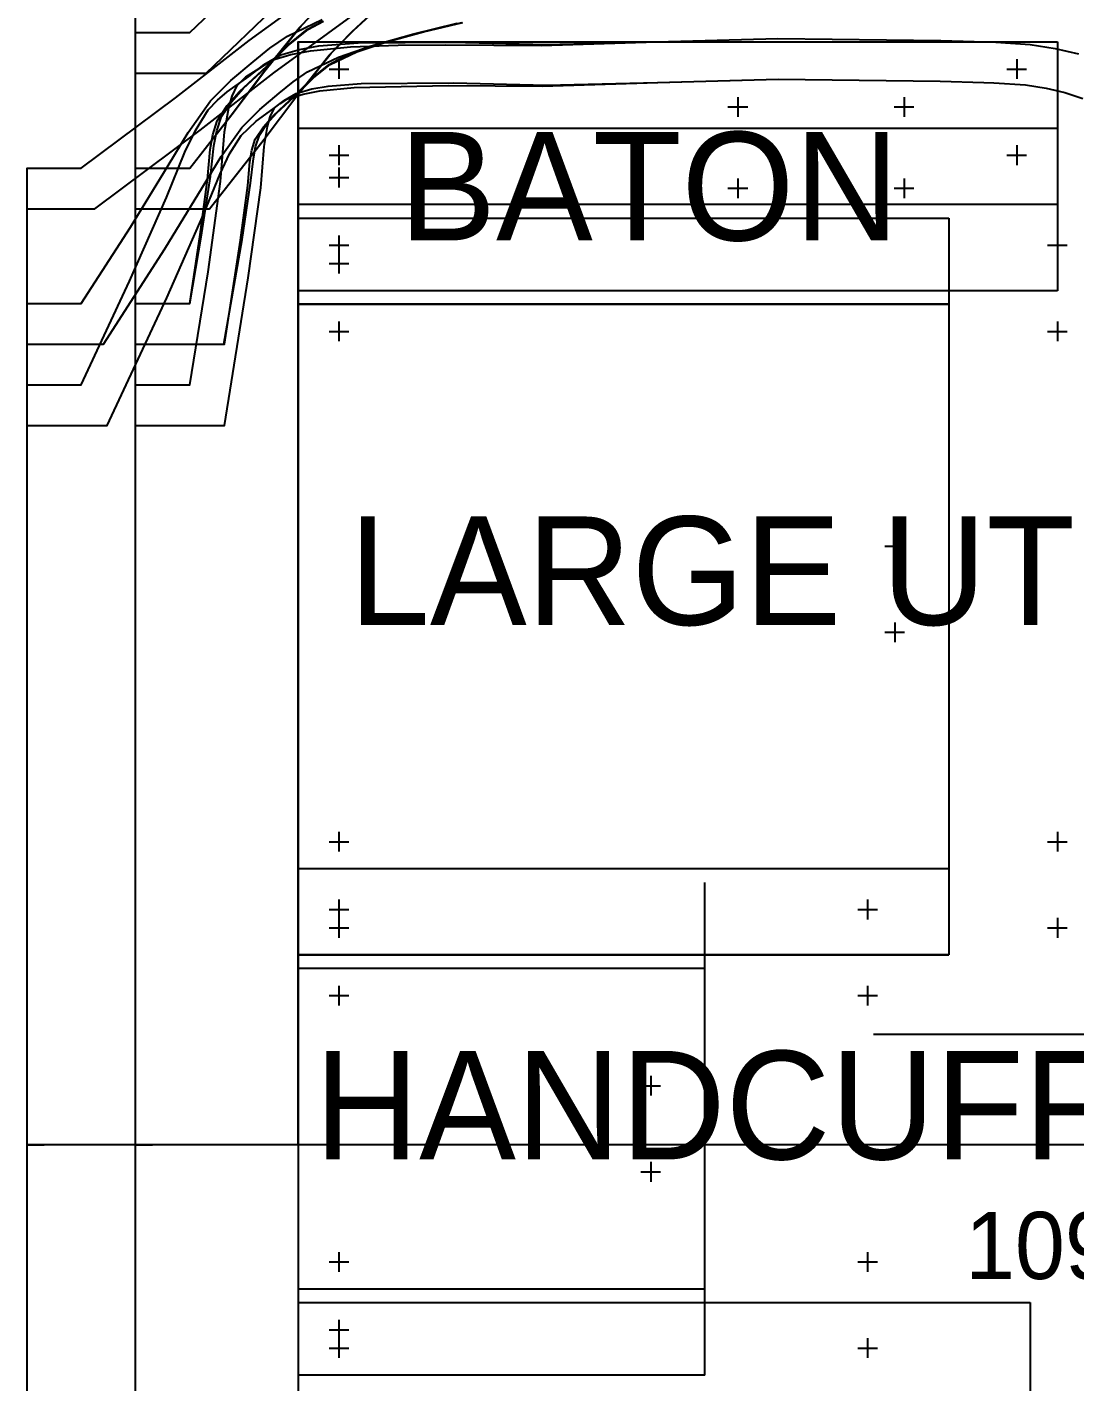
# Model space of a CAD drawing. Header units: inches. Extents: x 0 to 24.5, y 0 to 33.4.
# Drawn here: x 0 to 9.66, y 14.52 to 27.02 of the extents above; entities that cross this region are included whole.
import ezdxf
from ezdxf.enums import TextEntityAlignment as Align

# ---------------------------------------------------------------- set-up
doc = ezdxf.new("R2010")
doc.units = ezdxf.units.IN

msp = doc.modelspace()

# ---------------------------------------------------------------- linework, layer by layer
at = {"layer": 'T001L001'}
for points in [[(1, 16.711), (1.157, 16.711), (1, 16.711), (1, 30.217)], [(1, 16.711), (1.157, 16.711), (1, 16.711), (1, 29.717)], [(1, 16.711), (1.157, 16.711), (1, 16.711), (1, 29.717)], [(1, 16.711), (1.157, 16.711), (1, 16.711), (1, 28.467)], [(1, 16.711), (1.157, 16.711), (1, 16.711), (1, 28.467)], [(1, 16.711), (1.157, 16.711), (1, 16.711), (1, 26.967), (1.499, 26.967), (2.068, 27.512)], [(1, 16.711), (1.157, 16.711), (1, 16.711), (1, 26.967), (1.499, 26.967), (2.068, 27.512)], [(0, 16.711), (0.157, 16.711), (0, 16.711), (0, 25.717), (0.499, 25.717), (1.368, 26.365), (2.049, 26.895), (2.793, 27.438)], [(1, 26.592), (1.65, 26.592), (2.33, 27.244)], [(1, 26.592), (1.65, 26.592), (2.33, 27.244)], [(1, 16.711), (1.157, 16.711), (1, 16.711), (1, 25.717), (1.499, 25.717), (1.882, 26.204), (2.178, 26.599), (2.507, 27.01), (2.729, 27.239)], [(0, 25.342), (0.624, 25.342), (1.595, 26.066), (2.275, 26.596), (3.022, 27.141)], [(1, 25.342), (1.681, 25.342), (2.186, 25.983), (2.488, 26.382), (2.805, 26.777), (3.012, 26.989), (3.231, 27.189)], [(1, 25.342), (1.682, 25.342), (2.179, 25.976), (2.474, 26.369), (2.786, 26.758), (2.993, 26.973), (3.212, 27.177)], [(0, 16.711), (0.157, 16.711), (0, 16.711), (0, 24.467), (0.499, 24.467), (0.952, 25.172), (1.3, 25.741), (1.486, 26.046), (1.691, 26.337), (1.88, 26.525), (2.085, 26.698), (2.238, 26.824), (2.4, 26.935), (2.722, 27.086)], [(0, 24.092), (0.704, 24.092), (1.27, 24.973), (1.617, 25.54), (1.789, 25.823), (1.979, 26.092), (2.145, 26.258), (2.325, 26.409), (2.452, 26.514), (2.586, 26.606), (2.872, 26.739), (3.171, 26.843), (3.566, 26.956), (3.964, 27.054)], [(1, 16.711), (1.157, 16.711), (1, 16.711), (1, 24.467), (1.499, 24.467), (1.597, 25.104), (1.664, 25.612), (1.689, 25.889), (1.711, 26.024), (1.752, 26.153), (1.845, 26.294), (1.959, 26.422), (2.211, 26.658), (2.389, 26.838), (2.584, 26.997), (2.726, 27.072)], [(1, 16.711), (1.157, 16.711), (1, 16.711), (1, 24.467), (1.499, 24.467), (1.612, 25.119), (1.691, 25.64), (1.723, 25.923), (1.749, 26.062), (1.793, 26.194), (1.884, 26.328), (1.993, 26.45), (2.235, 26.674), (2.406, 26.846), (2.594, 26.997), (2.734, 27.071)], [(1, 24.092), (1.821, 24.092), (1.968, 25.051), (2.035, 25.558), (2.054, 25.775), (2.072, 25.881), (2.104, 25.983), (2.18, 26.097), (2.272, 26.201), (2.476, 26.392), (2.624, 26.542), (2.785, 26.673), (2.906, 26.737), (3.033, 26.79), (3.294, 26.875), (3.654, 26.974), (4.017, 27.061)], [(1, 24.092), (1.815, 24.092), (1.983, 25.059), (2.061, 25.578), (2.086, 25.804), (2.107, 25.914), (2.142, 26.02), (2.215, 26.128), (2.304, 26.226), (2.499, 26.407), (2.64, 26.549), (2.795, 26.673), (3.039, 26.789), (3.297, 26.874), (3.65, 26.973), (4.007, 27.06)], [(1, 16.711), (1.157, 16.711), (1, 16.711), (1, 25.717), (1.499, 25.717), (1.889, 26.212), (2.192, 26.613), (2.527, 27.03)], [(0, 16.711), (0.157, 16.711), (0, 16.711), (0, 23.717), (0.499, 23.717), (0.945, 24.675), (1.284, 25.445), (1.455, 25.863), (1.553, 26.065), (1.671, 26.255), (1.754, 26.342), (1.846, 26.42), (2.043, 26.562), (2.186, 26.672), (2.339, 26.762), (2.512, 26.812), (2.69, 26.844), (3.053, 26.873), (3.918, 26.879), (4.785, 26.856), (5.803, 26.881), (6.923, 26.912), (8.426, 26.895), (8.836, 26.881), (8.933, 26.877), (9.248, 26.858), (9.479, 26.819), (9.693, 26.772)], [(1, 16.711), (1.157, 16.711), (1, 16.711), (1, 23.717), (1.499, 23.717), (1.668, 24.76), (1.784, 25.594), (1.82, 26.051), (1.86, 26.272), (1.89, 26.379), (1.936, 26.48), (2.017, 26.558), (2.115, 26.62), (2.257, 26.711), (2.433, 26.765), (2.614, 26.798), (2.982, 26.835), (3.421, 26.851), (3.861, 26.855), (4.742, 26.846), (5.803, 26.881), (6.923, 26.912), (8.426, 26.895), (8.836, 26.881), (8.933, 26.877), (9.248, 26.858), (9.479, 26.819), (9.693, 26.772)], [(2.5, 26.88), (9.5, 26.88)], [(2.5, 17.505), (2.5, 26.88), (2.5, 17.505), (2.5, 8.13)], [(2.5, 26.88), (9.5, 26.88)], [(2.5, 17.505), (2.5, 26.88), (2.5, 17.505), (2.5, 8.13)], [(2.5, 26.88), (9.5, 26.88)], [(2.5, 17.505), (2.5, 26.88), (2.5, 17.505), (2.5, 8.13)], [(2.5, 26.88), (9.5, 26.88)], [(2.5, 17.505), (2.5, 26.88), (2.5, 17.505), (2.5, 8.13)], [(2.5, 26.88), (9.5, 26.88)], [(2.5, 17.505), (2.5, 26.88), (2.5, 17.505), (2.5, 8.13)], [(2.5, 26.88), (9.5, 26.88)], [(2.5, 17.505), (2.5, 26.88), (2.5, 17.505), (2.5, 8.13)], [(9.5, 26.88), (9.5, 25.38)], [(9.5, 26.88), (9.5, 25.38)], [(9.5, 26.88), (9.5, 25.38)], [(9.5, 26.88), (9.5, 25.38)], [(9.5, 26.88), (9.5, 25.38)], [(9.5, 26.88), (9.5, 25.38)], [(2.784, 26.63), (2.965, 26.63)], [(2.784, 26.63), (2.965, 26.63)], [(2.784, 26.63), (2.965, 26.63)], [(2.784, 26.63), (2.965, 26.63)], [(2.784, 26.63), (2.965, 26.63)], [(2.784, 26.63), (2.965, 26.63)], [(2.875, 26.721), (2.875, 26.539)], [(2.875, 26.721), (2.875, 26.539)], [(2.875, 26.721), (2.875, 26.539)], [(2.875, 26.721), (2.875, 26.539)], [(2.875, 26.721), (2.875, 26.539)], [(2.875, 26.721), (2.875, 26.539)], [(9.034, 26.63), (9.215, 26.63)], [(9.034, 26.63), (9.215, 26.63)], [(9.034, 26.63), (9.215, 26.63)], [(9.034, 26.63), (9.215, 26.63)], [(9.034, 26.63), (9.215, 26.63)], [(9.034, 26.63), (9.215, 26.63)], [(9.125, 26.721), (9.125, 26.539)], [(9.125, 26.721), (9.125, 26.539)], [(9.125, 26.721), (9.125, 26.539)], [(9.125, 26.721), (9.125, 26.539)], [(9.125, 26.721), (9.125, 26.539)], [(9.125, 26.721), (9.125, 26.539)], [(0, 23.342), (0.738, 23.342), (1.287, 24.52), (1.625, 25.288), (1.779, 25.665), (1.867, 25.848), (1.973, 26.019), (2.112, 26.149), (2.268, 26.262), (2.37, 26.34), (2.48, 26.404), (2.625, 26.447), (2.775, 26.473), (3.08, 26.498), (3.933, 26.503), (4.788, 26.481), (5.812, 26.506), (6.926, 26.537), (8.418, 26.52), (8.822, 26.506), (8.915, 26.502), (9.205, 26.485), (9.397, 26.453), (9.569, 26.415), (9.734, 26.359)], [(1, 23.342), (1.819, 23.342), (2.038, 24.704), (2.154, 25.536), (2.185, 25.917), (2.216, 26.102), (2.241, 26.191), (2.281, 26.274), (2.333, 26.314), (2.395, 26.354), (2.545, 26.4), (2.7, 26.428), (3.015, 26.461), (3.881, 26.48), (4.75, 26.471), (5.814, 26.506), (6.926, 26.537), (8.418, 26.52), (8.822, 26.506), (8.915, 26.502), (9.205, 26.485), (9.397, 26.453), (9.569, 26.415), (9.734, 26.359)], [(6.553, 26.372), (6.553, 26.19)], [(6.553, 26.372), (6.553, 26.19)], [(6.553, 26.372), (6.553, 26.19)], [(8.086, 26.372), (8.086, 26.19)], [(8.086, 26.372), (8.086, 26.19)], [(8.086, 26.372), (8.086, 26.19)], [(6.462, 26.281), (6.644, 26.281)], [(6.462, 26.281), (6.644, 26.281)], [(6.462, 26.281), (6.644, 26.281)], [(7.995, 26.281), (8.177, 26.281)], [(7.995, 26.281), (8.177, 26.281)], [(7.995, 26.281), (8.177, 26.281)], [(2.5, 26.086), (9.5, 26.086)], [(2.5, 16.711), (2.5, 26.086), (2.5, 16.711), (2.5, 7.336)], [(2.5, 26.086), (9.5, 26.086)], [(2.5, 16.711), (2.5, 26.086), (2.5, 16.711), (2.5, 7.336)], [(2.5, 26.086), (9.5, 26.086)], [(2.5, 16.711), (2.5, 26.086), (2.5, 16.711), (2.5, 7.336)], [(2.5, 26.086), (9.5, 26.086)], [(2.5, 16.711), (2.5, 26.086), (2.5, 16.711), (2.5, 7.336)], [(2.5, 26.086), (9.5, 26.086)], [(2.5, 16.711), (2.5, 26.086), (2.5, 16.711), (2.5, 7.336)], [(2.5, 26.086), (9.5, 26.086)], [(2.5, 16.711), (2.5, 26.086), (2.5, 16.711), (2.5, 7.336)], [(2.5, 26.086), (9.5, 26.086)], [(2.5, 16.711), (2.5, 26.086), (2.5, 16.711), (2.5, 7.336)], [(2.5, 26.086), (9.5, 26.086)], [(2.5, 16.711), (2.5, 26.086), (2.5, 16.711), (2.5, 7.336)], [(2.5, 26.086), (9.5, 26.086)], [(2.5, 16.711), (2.5, 26.086), (2.5, 16.711), (2.5, 7.336)], [(9.5, 26.086), (9.5, 24.586)], [(9.5, 26.086), (9.5, 24.586)], [(9.5, 26.086), (9.5, 24.586)], [(9.5, 26.086), (9.5, 24.586)], [(9.5, 26.086), (9.5, 24.586)], [(9.5, 26.086), (9.5, 24.586)], [(9.5, 26.086), (9.5, 24.586)], [(9.5, 26.086), (9.5, 24.586)], [(9.5, 26.086), (9.5, 24.586)], [(2.875, 25.927), (2.875, 25.745)], [(2.875, 25.927), (2.875, 25.745)], [(2.875, 25.927), (2.875, 25.745)], [(2.875, 25.927), (2.875, 25.745)], [(2.875, 25.927), (2.875, 25.745)], [(2.875, 25.927), (2.875, 25.745)], [(2.875, 25.927), (2.875, 25.745)], [(2.875, 25.927), (2.875, 25.745)], [(2.875, 25.927), (2.875, 25.745)], [(9.125, 25.927), (9.125, 25.745)], [(9.125, 25.927), (9.125, 25.745)], [(9.125, 25.927), (9.125, 25.745)], [(9.125, 25.927), (9.125, 25.745)], [(9.125, 25.927), (9.125, 25.745)], [(9.125, 25.927), (9.125, 25.745)], [(9.125, 25.927), (9.125, 25.745)], [(9.125, 25.927), (9.125, 25.745)], [(9.125, 25.927), (9.125, 25.745)], [(2.784, 25.836), (2.965, 25.836)], [(2.784, 25.836), (2.965, 25.836)], [(2.784, 25.836), (2.965, 25.836)], [(2.784, 25.836), (2.965, 25.836)], [(2.784, 25.836), (2.965, 25.836)], [(2.784, 25.836), (2.965, 25.836)], [(2.784, 25.836), (2.965, 25.836)], [(2.784, 25.836), (2.965, 25.836)], [(2.784, 25.836), (2.965, 25.836)], [(9.034, 25.836), (9.215, 25.836)], [(9.034, 25.836), (9.215, 25.836)], [(9.034, 25.836), (9.215, 25.836)], [(9.034, 25.836), (9.215, 25.836)], [(9.034, 25.836), (9.215, 25.836)], [(9.034, 25.836), (9.215, 25.836)], [(9.034, 25.836), (9.215, 25.836)], [(9.034, 25.836), (9.215, 25.836)], [(9.034, 25.836), (9.215, 25.836)], [(2.784, 25.63), (2.965, 25.63)], [(2.784, 25.63), (2.965, 25.63)], [(2.784, 25.63), (2.965, 25.63)], [(2.784, 25.63), (2.965, 25.63)], [(2.784, 25.63), (2.965, 25.63)], [(2.784, 25.63), (2.965, 25.63)], [(2.875, 25.721), (2.875, 25.539)], [(2.875, 25.721), (2.875, 25.539)], [(2.875, 25.721), (2.875, 25.539)], [(2.875, 25.721), (2.875, 25.539)], [(2.875, 25.721), (2.875, 25.539)], [(2.875, 25.721), (2.875, 25.539)], [(6.553, 25.622), (6.553, 25.44)], [(6.553, 25.622), (6.553, 25.44)], [(8.086, 25.622), (8.086, 25.44)], [(8.086, 25.622), (8.086, 25.44)], [(6.462, 25.531), (6.644, 25.531)], [(6.462, 25.531), (6.644, 25.531)], [(7.995, 25.531), (8.177, 25.531)], [(7.995, 25.531), (8.177, 25.531)], [(9.5, 25.38), (2.5, 25.38)], [(9.5, 25.38), (2.5, 25.38)], [(9.5, 25.38), (2.5, 25.38)], [(9.5, 25.38), (2.5, 25.38)], [(9.5, 25.38), (2.5, 25.38)], [(9.5, 25.38), (2.5, 25.38)], [(2.5, 25.255), (8.5, 25.255)], [(2.5, 25.255), (8.5, 25.255)], [(2.5, 25.255), (8.5, 25.255)], [(2.5, 25.255), (8.5, 25.255)], [(2.5, 25.255), (8.5, 25.255)], [(2.5, 25.255), (8.5, 25.255)], [(8.5, 25.255), (8.5, 19.255)], [(8.5, 25.255), (8.5, 19.255)], [(8.5, 25.255), (8.5, 19.255)], [(8.5, 25.255), (8.5, 19.255)], [(8.5, 25.255), (8.5, 19.255)], [(8.5, 25.255), (8.5, 19.255)], [(2.784, 25.005), (2.965, 25.005)], [(2.784, 25.005), (2.965, 25.005)], [(2.784, 25.005), (2.965, 25.005)], [(2.784, 25.005), (2.965, 25.005)], [(2.784, 25.005), (2.965, 25.005)], [(2.784, 25.005), (2.965, 25.005)], [(2.875, 25.096), (2.875, 24.914)], [(2.875, 25.096), (2.875, 24.914)], [(2.875, 25.096), (2.875, 24.914)], [(2.875, 25.096), (2.875, 24.914)], [(2.875, 25.096), (2.875, 24.914)], [(2.875, 25.096), (2.875, 24.914)], [(9.409, 25.005), (9.59, 25.005)], [(9.409, 25.005), (9.59, 25.005)], [(9.409, 25.005), (9.59, 25.005)], [(9.409, 25.005), (9.59, 25.005)], [(9.409, 25.005), (9.59, 25.005)], [(9.409, 25.005), (9.59, 25.005)], [(9.5, 25.096), (9.5, 24.914)], [(9.5, 25.096), (9.5, 24.914)], [(9.5, 25.096), (9.5, 24.914)], [(9.5, 25.096), (9.5, 24.914)], [(9.5, 25.096), (9.5, 24.914)], [(9.5, 25.096), (9.5, 24.914)], [(2.875, 24.927), (2.875, 24.745)], [(2.875, 24.927), (2.875, 24.745)], [(2.875, 24.927), (2.875, 24.745)], [(2.875, 24.927), (2.875, 24.745)], [(2.875, 24.927), (2.875, 24.745)], [(2.875, 24.927), (2.875, 24.745)], [(2.875, 24.927), (2.875, 24.745)], [(2.875, 24.927), (2.875, 24.745)], [(2.875, 24.927), (2.875, 24.745)], [(2.784, 24.836), (2.965, 24.836)], [(2.784, 24.836), (2.965, 24.836)], [(2.784, 24.836), (2.965, 24.836)], [(2.784, 24.836), (2.965, 24.836)], [(2.784, 24.836), (2.965, 24.836)], [(2.784, 24.836), (2.965, 24.836)], [(2.784, 24.836), (2.965, 24.836)], [(2.784, 24.836), (2.965, 24.836)], [(2.784, 24.836), (2.965, 24.836)], [(9.5, 24.586), (2.5, 24.586)], [(9.5, 24.586), (2.5, 24.586)], [(9.5, 24.586), (2.5, 24.586)], [(9.5, 24.586), (2.5, 24.586)], [(9.5, 24.586), (2.5, 24.586)], [(9.5, 24.586), (2.5, 24.586)], [(9.5, 24.586), (2.5, 24.586)], [(9.5, 24.586), (2.5, 24.586)], [(9.5, 24.586), (2.5, 24.586)], [(2.5, 24.461), (8.5, 24.461)], [(2.5, 24.461), (8.5, 24.461)], [(2.5, 24.461), (8.5, 24.461)], [(2.5, 24.461), (8.5, 24.461)], [(2.5, 24.461), (8.5, 24.461)], [(2.5, 24.461), (8.5, 24.461)], [(2.5, 24.461), (8.5, 24.461)], [(2.5, 24.461), (8.5, 24.461)], [(8.5, 24.461), (2.5, 24.461)], [(8.5, 24.461), (8.5, 18.461)], [(8.5, 24.461), (8.5, 18.461)], [(8.5, 24.461), (8.5, 18.461)], [(8.5, 24.461), (8.5, 18.461)], [(8.5, 24.461), (8.5, 18.461)], [(8.5, 24.461), (8.5, 18.461)], [(8.5, 24.461), (8.5, 18.461)], [(8.5, 24.461), (8.5, 18.461)], [(8.5, 24.461), (8.5, 18.461)], [(2.875, 24.302), (2.875, 24.12)], [(2.875, 24.302), (2.875, 24.12)], [(2.875, 24.302), (2.875, 24.12)], [(2.875, 24.302), (2.875, 24.12)], [(2.875, 24.302), (2.875, 24.12)], [(2.875, 24.302), (2.875, 24.12)], [(2.875, 24.302), (2.875, 24.12)], [(2.875, 24.302), (2.875, 24.12)], [(2.875, 24.302), (2.875, 24.12)], [(9.5, 24.302), (9.5, 24.12)], [(9.5, 24.302), (9.5, 24.12)], [(9.5, 24.302), (9.5, 24.12)], [(9.5, 24.302), (9.5, 24.12)], [(9.5, 24.302), (9.5, 24.12)], [(9.5, 24.302), (9.5, 24.12)], [(9.5, 24.302), (9.5, 24.12)], [(9.5, 24.302), (9.5, 24.12)], [(9.5, 24.302), (9.5, 24.12)], [(2.784, 24.211), (2.965, 24.211)], [(2.784, 24.211), (2.965, 24.211)], [(2.784, 24.211), (2.965, 24.211)], [(2.784, 24.211), (2.965, 24.211)], [(2.784, 24.211), (2.965, 24.211)], [(2.784, 24.211), (2.965, 24.211)], [(2.784, 24.211), (2.965, 24.211)], [(2.784, 24.211), (2.965, 24.211)], [(2.784, 24.211), (2.965, 24.211)], [(9.409, 24.211), (9.59, 24.211)], [(9.409, 24.211), (9.59, 24.211)], [(9.409, 24.211), (9.59, 24.211)], [(9.409, 24.211), (9.59, 24.211)], [(9.409, 24.211), (9.59, 24.211)], [(9.409, 24.211), (9.59, 24.211)], [(9.409, 24.211), (9.59, 24.211)], [(9.409, 24.211), (9.59, 24.211)], [(9.409, 24.211), (9.59, 24.211)], [(8, 22.321), (8, 22.139)], [(8, 22.321), (8, 22.139)], [(8, 22.321), (8, 22.139)], [(8, 22.321), (8, 22.139)], [(8, 22.321), (8, 22.139)], [(8, 22.321), (8, 22.139)], [(7.909, 22.23), (8.09, 22.23)], [(7.909, 22.23), (8.09, 22.23)], [(7.909, 22.23), (8.09, 22.23)], [(7.909, 22.23), (8.09, 22.23)], [(7.909, 22.23), (8.09, 22.23)], [(7.909, 22.23), (8.09, 22.23)], [(8, 21.527), (8, 21.345)], [(8, 21.527), (8, 21.345)], [(8, 21.527), (8, 21.345)], [(8, 21.527), (8, 21.345)], [(8, 21.527), (8, 21.345)], [(8, 21.527), (8, 21.345)], [(8, 21.527), (8, 21.345)], [(8, 21.527), (8, 21.345)], [(8, 21.527), (8, 21.345)], [(7.909, 21.436), (8.09, 21.436)], [(7.909, 21.436), (8.09, 21.436)], [(7.909, 21.436), (8.09, 21.436)], [(7.909, 21.436), (8.09, 21.436)], [(7.909, 21.436), (8.09, 21.436)], [(7.909, 21.436), (8.09, 21.436)], [(7.909, 21.436), (8.09, 21.436)], [(7.909, 21.436), (8.09, 21.436)], [(7.909, 21.436), (8.09, 21.436)], [(2.784, 19.505), (2.965, 19.505)], [(2.784, 19.505), (2.965, 19.505)], [(2.784, 19.505), (2.965, 19.505)], [(2.784, 19.505), (2.965, 19.505)], [(2.784, 19.505), (2.965, 19.505)], [(2.784, 19.505), (2.965, 19.505)], [(2.875, 19.596), (2.875, 19.414)], [(2.875, 19.596), (2.875, 19.414)], [(2.875, 19.596), (2.875, 19.414)], [(2.875, 19.596), (2.875, 19.414)], [(2.875, 19.596), (2.875, 19.414)], [(2.875, 19.596), (2.875, 19.414)], [(9.409, 19.505), (9.59, 19.505)], [(9.409, 19.505), (9.59, 19.505)], [(9.409, 19.505), (9.59, 19.505)], [(9.409, 19.505), (9.59, 19.505)], [(9.409, 19.505), (9.59, 19.505)], [(9.409, 19.505), (9.59, 19.505)], [(9.5, 19.596), (9.5, 19.414)], [(9.5, 19.596), (9.5, 19.414)], [(9.5, 19.596), (9.5, 19.414)], [(9.5, 19.596), (9.5, 19.414)], [(9.5, 19.596), (9.5, 19.414)], [(9.5, 19.596), (9.5, 19.414)], [(8.5, 19.255), (2.5, 19.255)], [(8.5, 19.255), (2.5, 19.255)], [(8.5, 19.255), (2.5, 19.255)], [(8.5, 19.255), (2.5, 19.255)], [(8.5, 19.255), (2.5, 19.255)], [(8.5, 19.255), (2.5, 19.255)], [(6.25, 15.38), (6.25, 17.505), (6.25, 19.13)], [(6.25, 15.38), (6.25, 17.505), (6.25, 19.13)], [(6.25, 15.38), (6.25, 17.505), (6.25, 19.13)], [(6.25, 15.38), (6.25, 17.505), (6.25, 19.13)], [(6.25, 15.38), (6.25, 17.505), (6.25, 19.13)], [(6.25, 15.38), (6.25, 17.505), (6.25, 19.13)], [(2.784, 18.88), (2.965, 18.88)], [(2.784, 18.88), (2.965, 18.88)], [(2.784, 18.88), (2.965, 18.88)], [(2.784, 18.88), (2.965, 18.88)], [(2.784, 18.88), (2.965, 18.88)], [(2.784, 18.88), (2.965, 18.88)], [(2.875, 18.971), (2.875, 18.789)], [(2.875, 18.971), (2.875, 18.789)], [(2.875, 18.971), (2.875, 18.789)], [(2.875, 18.971), (2.875, 18.789)], [(2.875, 18.971), (2.875, 18.789)], [(2.875, 18.971), (2.875, 18.789)], [(7.659, 18.88), (7.84, 18.88)], [(7.659, 18.88), (7.84, 18.88)], [(7.659, 18.88), (7.84, 18.88)], [(7.659, 18.88), (7.84, 18.88)], [(7.659, 18.88), (7.84, 18.88)], [(7.659, 18.88), (7.84, 18.88)], [(7.75, 18.971), (7.75, 18.789)], [(7.75, 18.971), (7.75, 18.789)], [(7.75, 18.971), (7.75, 18.789)], [(7.75, 18.971), (7.75, 18.789)], [(7.75, 18.971), (7.75, 18.789)], [(7.75, 18.971), (7.75, 18.789)], [(2.875, 18.802), (2.875, 18.62)], [(2.875, 18.802), (2.875, 18.62)], [(2.875, 18.802), (2.875, 18.62)], [(2.875, 18.802), (2.875, 18.62)], [(2.875, 18.802), (2.875, 18.62)], [(2.875, 18.802), (2.875, 18.62)], [(2.875, 18.802), (2.875, 18.62)], [(2.875, 18.802), (2.875, 18.62)], [(2.875, 18.802), (2.875, 18.62)], [(9.5, 18.802), (9.5, 18.62)], [(9.5, 18.802), (9.5, 18.62)], [(9.5, 18.802), (9.5, 18.62)], [(9.5, 18.802), (9.5, 18.62)], [(9.5, 18.802), (9.5, 18.62)], [(9.5, 18.802), (9.5, 18.62)], [(9.5, 18.802), (9.5, 18.62)], [(9.5, 18.802), (9.5, 18.62)], [(9.5, 18.802), (9.5, 18.62)], [(2.784, 18.711), (2.965, 18.711)], [(2.784, 18.711), (2.965, 18.711)], [(2.784, 18.711), (2.965, 18.711)], [(2.784, 18.711), (2.965, 18.711)], [(2.784, 18.711), (2.965, 18.711)], [(2.784, 18.711), (2.965, 18.711)], [(2.784, 18.711), (2.965, 18.711)], [(2.784, 18.711), (2.965, 18.711)], [(2.784, 18.711), (2.965, 18.711)], [(9.409, 18.711), (9.59, 18.711)], [(9.409, 18.711), (9.59, 18.711)], [(9.409, 18.711), (9.59, 18.711)], [(9.409, 18.711), (9.59, 18.711)], [(9.409, 18.711), (9.59, 18.711)], [(9.409, 18.711), (9.59, 18.711)], [(9.409, 18.711), (9.59, 18.711)], [(9.409, 18.711), (9.59, 18.711)], [(9.409, 18.711), (9.59, 18.711)], [(8.5, 18.461), (2.5, 18.461)], [(8.5, 18.461), (2.5, 18.461)], [(8.5, 18.461), (2.5, 18.461)], [(8.5, 18.461), (2.5, 18.461)], [(8.5, 18.461), (2.5, 18.461)], [(8.5, 18.461), (2.5, 18.461)], [(8.5, 18.461), (2.5, 18.461)], [(8.5, 18.461), (2.5, 18.461)], [(2.5, 18.461), (8.5, 18.461)], [(6.25, 18.336), (2.5, 18.336)], [(6.25, 14.586), (6.25, 16.711), (6.25, 18.336)], [(6.25, 14.586), (6.25, 16.711), (6.25, 18.336)], [(6.25, 14.586), (6.25, 16.711), (6.25, 18.336)], [(6.25, 14.586), (6.25, 16.711), (6.25, 18.336)], [(6.25, 14.586), (6.25, 16.711), (6.25, 18.336)], [(6.25, 14.586), (6.25, 16.711), (6.25, 18.336)], [(6.25, 14.586), (6.25, 16.711), (6.25, 18.336)], [(6.25, 14.586), (6.25, 16.711), (6.25, 18.336)], [(6.25, 14.586), (6.25, 16.711), (6.25, 18.336)], [(2.875, 18.177), (2.875, 17.995)], [(2.875, 18.177), (2.875, 17.995)], [(2.875, 18.177), (2.875, 17.995)], [(2.875, 18.177), (2.875, 17.995)], [(2.875, 18.177), (2.875, 17.995)], [(2.875, 18.177), (2.875, 17.995)], [(2.875, 18.177), (2.875, 17.995)], [(2.875, 18.177), (2.875, 17.995)], [(2.875, 18.177), (2.875, 17.995)], [(7.75, 18.177), (7.75, 17.995)], [(7.75, 18.177), (7.75, 17.995)], [(7.75, 18.177), (7.75, 17.995)], [(7.75, 18.177), (7.75, 17.995)], [(7.75, 18.177), (7.75, 17.995)], [(7.75, 18.177), (7.75, 17.995)], [(7.75, 18.177), (7.75, 17.995)], [(7.75, 18.177), (7.75, 17.995)], [(7.75, 18.177), (7.75, 17.995)], [(2.784, 18.086), (2.965, 18.086)], [(2.784, 18.086), (2.965, 18.086)], [(2.784, 18.086), (2.965, 18.086)], [(2.784, 18.086), (2.965, 18.086)], [(2.784, 18.086), (2.965, 18.086)], [(2.784, 18.086), (2.965, 18.086)], [(2.784, 18.086), (2.965, 18.086)], [(2.784, 18.086), (2.965, 18.086)], [(2.784, 18.086), (2.965, 18.086)], [(7.659, 18.086), (7.84, 18.086)], [(7.659, 18.086), (7.84, 18.086)], [(7.659, 18.086), (7.84, 18.086)], [(7.659, 18.086), (7.84, 18.086)], [(7.659, 18.086), (7.84, 18.086)], [(7.659, 18.086), (7.84, 18.086)], [(7.659, 18.086), (7.84, 18.086)], [(7.659, 18.086), (7.84, 18.086)], [(7.659, 18.086), (7.84, 18.086)], [(7.804, 17.731), (14.832, 17.731)], [(5.659, 17.255), (5.84, 17.255)], [(5.659, 17.255), (5.84, 17.255)], [(5.659, 17.255), (5.84, 17.255)], [(5.659, 17.255), (5.84, 17.255)], [(5.659, 17.255), (5.84, 17.255)], [(5.659, 17.255), (5.84, 17.255)], [(5.75, 17.346), (5.75, 17.164)], [(5.75, 17.346), (5.75, 17.164)], [(5.75, 17.346), (5.75, 17.164)], [(5.75, 17.346), (5.75, 17.164)], [(5.75, 17.346), (5.75, 17.164)], [(5.75, 17.346), (5.75, 17.164)], [(17.108, 16.711), (0, 16.711)], [(0, 7.705), (0, 16.711)], [(16.358, 16.711), (0, 16.711)], [(0, 8.955), (0, 16.711)], [(16.108, 16.711), (0, 16.711)], [(0, 9.705), (0, 16.711)], [(16.108, 16.711), (1, 16.711)], [(1, 9.705), (1, 16.711)], [(16.358, 16.711), (1, 16.711)], [(1, 8.955), (1, 16.711)], [(16.358, 16.711), (1, 16.711)], [(1, 7.705), (1, 16.711)], [(17.108, 16.711), (1, 16.711)], [(1, 7.705), (1, 16.711)], [(17.108, 16.711), (1, 16.711)], [(1, 6.455), (1, 16.711)], [(16.108, 16.711), (1, 16.711)], [(1, 8.955), (1, 16.711)], [(17.858, 16.711), (1, 16.711)], [(1, 6.455), (1, 16.711)], [(17.858, 16.711), (1, 16.711)], [(1, 4.955), (1, 16.711)], [(18.998, 16.711), (1, 16.711)], [(1, 4.955), (1, 16.711)], [(18.998, 16.711), (1, 16.711)], [(1, 3.705), (1, 16.711)], [(18.998, 16.711), (1, 16.711)], [(1, 3.705), (1, 16.711)], [(18.998, 16.711), (1, 16.711)], [(1, 3.205), (1, 16.711)], [(5.75, 16.552), (5.75, 16.37)], [(5.75, 16.552), (5.75, 16.37)], [(5.75, 16.552), (5.75, 16.37)], [(5.75, 16.552), (5.75, 16.37)], [(5.75, 16.552), (5.75, 16.37)], [(5.75, 16.552), (5.75, 16.37)], [(5.75, 16.552), (5.75, 16.37)], [(5.75, 16.552), (5.75, 16.37)], [(5.75, 16.552), (5.75, 16.37)], [(5.659, 16.461), (5.84, 16.461)], [(5.659, 16.461), (5.84, 16.461)], [(5.659, 16.461), (5.84, 16.461)], [(5.659, 16.461), (5.84, 16.461)], [(5.659, 16.461), (5.84, 16.461)], [(5.659, 16.461), (5.84, 16.461)], [(5.659, 16.461), (5.84, 16.461)], [(5.659, 16.461), (5.84, 16.461)], [(5.659, 16.461), (5.84, 16.461)], [(2.784, 15.63), (2.965, 15.63)], [(2.784, 15.63), (2.965, 15.63)], [(2.784, 15.63), (2.965, 15.63)], [(2.784, 15.63), (2.965, 15.63)], [(2.784, 15.63), (2.965, 15.63)], [(2.784, 15.63), (2.965, 15.63)], [(2.875, 15.721), (2.875, 15.539)], [(2.875, 15.721), (2.875, 15.539)], [(2.875, 15.721), (2.875, 15.539)], [(2.875, 15.721), (2.875, 15.539)], [(2.875, 15.721), (2.875, 15.539)], [(2.875, 15.721), (2.875, 15.539)], [(7.659, 15.63), (7.84, 15.63)], [(7.659, 15.63), (7.84, 15.63)], [(7.659, 15.63), (7.84, 15.63)], [(7.659, 15.63), (7.84, 15.63)], [(7.659, 15.63), (7.84, 15.63)], [(7.659, 15.63), (7.84, 15.63)], [(7.75, 15.721), (7.75, 15.539)], [(7.75, 15.721), (7.75, 15.539)], [(7.75, 15.721), (7.75, 15.539)], [(7.75, 15.721), (7.75, 15.539)], [(7.75, 15.721), (7.75, 15.539)], [(7.75, 15.721), (7.75, 15.539)], [(6.25, 15.38), (2.5, 15.38)], [(6.25, 15.38), (2.5, 15.38)], [(6.25, 15.38), (2.5, 15.38)], [(6.25, 15.38), (2.5, 15.38)], [(6.25, 15.38), (2.5, 15.38)], [(6.25, 15.38), (2.5, 15.38)], [(2.5, 15.255), (9.25, 15.255)], [(2.5, 15.255), (9.25, 15.255)], [(2.5, 15.255), (9.25, 15.255)], [(2.5, 15.255), (9.25, 15.255)], [(2.5, 15.255), (9.25, 15.255)], [(2.5, 15.255), (9.25, 15.255)], [(9.25, 15.255), (9.25, 11.755)], [(9.25, 15.255), (9.25, 11.755)], [(9.25, 15.255), (9.25, 11.755)], [(9.25, 15.255), (9.25, 11.755)], [(9.25, 15.255), (9.25, 11.755)], [(9.25, 15.255), (9.25, 11.755)], [(2.784, 15.005), (2.965, 15.005)], [(2.784, 15.005), (2.965, 15.005)], [(2.784, 15.005), (2.965, 15.005)], [(2.784, 15.005), (2.965, 15.005)], [(2.784, 15.005), (2.965, 15.005)], [(2.784, 15.005), (2.965, 15.005)], [(2.875, 15.096), (2.875, 14.914)], [(2.875, 15.096), (2.875, 14.914)], [(2.875, 15.096), (2.875, 14.914)], [(2.875, 15.096), (2.875, 14.914)], [(2.875, 15.096), (2.875, 14.914)], [(2.875, 15.096), (2.875, 14.914)], [(2.875, 14.927), (2.875, 14.745)], [(2.875, 14.927), (2.875, 14.745)], [(2.875, 14.927), (2.875, 14.745)], [(2.875, 14.927), (2.875, 14.745)], [(2.875, 14.927), (2.875, 14.745)], [(2.875, 14.927), (2.875, 14.745)], [(2.875, 14.927), (2.875, 14.745)], [(2.875, 14.927), (2.875, 14.745)], [(2.875, 14.927), (2.875, 14.745)], [(7.75, 14.927), (7.75, 14.745)], [(7.75, 14.927), (7.75, 14.745)], [(7.75, 14.927), (7.75, 14.745)], [(7.75, 14.927), (7.75, 14.745)], [(7.75, 14.927), (7.75, 14.745)], [(7.75, 14.927), (7.75, 14.745)], [(7.75, 14.927), (7.75, 14.745)], [(7.75, 14.927), (7.75, 14.745)], [(7.75, 14.927), (7.75, 14.745)], [(2.784, 14.836), (2.965, 14.836)], [(2.784, 14.836), (2.965, 14.836)], [(2.784, 14.836), (2.965, 14.836)], [(2.784, 14.836), (2.965, 14.836)], [(2.784, 14.836), (2.965, 14.836)], [(2.784, 14.836), (2.965, 14.836)], [(2.784, 14.836), (2.965, 14.836)], [(2.784, 14.836), (2.965, 14.836)], [(2.784, 14.836), (2.965, 14.836)], [(7.659, 14.836), (7.84, 14.836)], [(7.659, 14.836), (7.84, 14.836)], [(7.659, 14.836), (7.84, 14.836)], [(7.659, 14.836), (7.84, 14.836)], [(7.659, 14.836), (7.84, 14.836)], [(7.659, 14.836), (7.84, 14.836)], [(7.659, 14.836), (7.84, 14.836)], [(7.659, 14.836), (7.84, 14.836)], [(7.659, 14.836), (7.84, 14.836)], [(6.25, 14.586), (2.5, 14.586)], [(6.25, 14.586), (2.5, 14.586)], [(6.25, 14.586), (2.5, 14.586)], [(6.25, 14.586), (2.5, 14.586)], [(6.25, 14.586), (2.5, 14.586)], [(6.25, 14.586), (2.5, 14.586)], [(6.25, 14.586), (2.5, 14.586)], [(6.25, 14.586), (2.5, 14.586)], [(6.25, 14.586), (2.5, 14.586)]]:
    msp.add_lwpolyline(points, dxfattribs=at)

# ---------------------------------------------------------------- texts
at = {"layer": 'ABC'}
for s, height, p in [('BATON', 1.0008, (3.431, 25.55)), ('BATON', 1.0008, (3.431, 25.55)), ('BATON', 1.0008, (3.431, 25.55)), ('BATON', 1.0008, (3.431, 25.55)), ('BATON', 1.0008, (3.431, 25.55)), ('BATON', 1.0008, (3.431, 25.55)), ('BATON', 1.0008, (3.431, 25.55)), ('BATON', 1.0008, (3.431, 25.55)), ('BATON', 1.0008, (3.431, 25.55)), ('BATON', 1.0008, (3.431, 25.55)), ('BATON', 1.0008, (3.431, 25.55)), ('BATON', 1.0008, (3.431, 25.55)), ('BATON', 1.0008, (3.431, 25.55)), ('BATON', 1.0008, (3.431, 25.55)), ('BATON', 1.0008, (3.431, 25.55)), ('LARGE UTILITY', 1.00079, (2.97, 22.004)), ('LARGE UTILITY', 1.00079, (2.97, 22.004)), ('LARGE UTILITY', 1.00079, (2.97, 22.004)), ('LARGE UTILITY', 1.00079, (2.97, 22.004)), ('LARGE UTILITY', 1.00079, (2.97, 22.004)), ('LARGE UTILITY', 1.00079, (2.97, 22.004)), ('LARGE UTILITY', 1.00079, (2.97, 22.004)), ('LARGE UTILITY', 1.00079, (2.97, 22.004)), ('LARGE UTILITY', 1.00079, (2.97, 22.004)), ('LARGE UTILITY', 1.00079, (2.97, 22.004)), ('LARGE UTILITY', 1.00079, (2.97, 22.004)), ('LARGE UTILITY', 1.00079, (2.97, 22.004)), ('LARGE UTILITY', 1.00079, (2.97, 22.004)), ('LARGE UTILITY', 1.00079, (2.97, 22.004)), ('LARGE UTILITY', 1.00079, (2.97, 22.004)), ('HANDCUFFS', 1.0008, (2.648, 17.076)), ('HANDCUFFS', 1.0008, (2.648, 17.076)), ('HANDCUFFS', 1.0008, (2.648, 17.076)), ('HANDCUFFS', 1.0008, (2.648, 17.076)), ('HANDCUFFS', 1.0008, (2.648, 17.076)), ('HANDCUFFS', 1.0008, (2.648, 17.076)), ('HANDCUFFS', 1.0008, (2.648, 17.076)), ('HANDCUFFS', 1.0008, (2.648, 17.076)), ('HANDCUFFS', 1.0008, (2.648, 17.076)), ('HANDCUFFS', 1.0008, (2.648, 17.076)), ('HANDCUFFS', 1.0008, (2.648, 17.076)), ('HANDCUFFS', 1.0008, (2.648, 17.076)), ('HANDCUFFS', 1.0008, (2.648, 17.076)), ('HANDCUFFS', 1.0008, (2.648, 17.076)), ('HANDCUFFS', 1.0008, (2.648, 17.076))]:
    msp.add_text(s, height=height, dxfattribs=at).set_placement(p, align=Align.MIDDLE_LEFT)
msp.add_text('1094-793-004-C-FT-O', height=0.61929, dxfattribs=at).set_placement((12.767, 15.782), align=Align.MIDDLE_CENTER)

doc.saveas('drawing.dxf')
